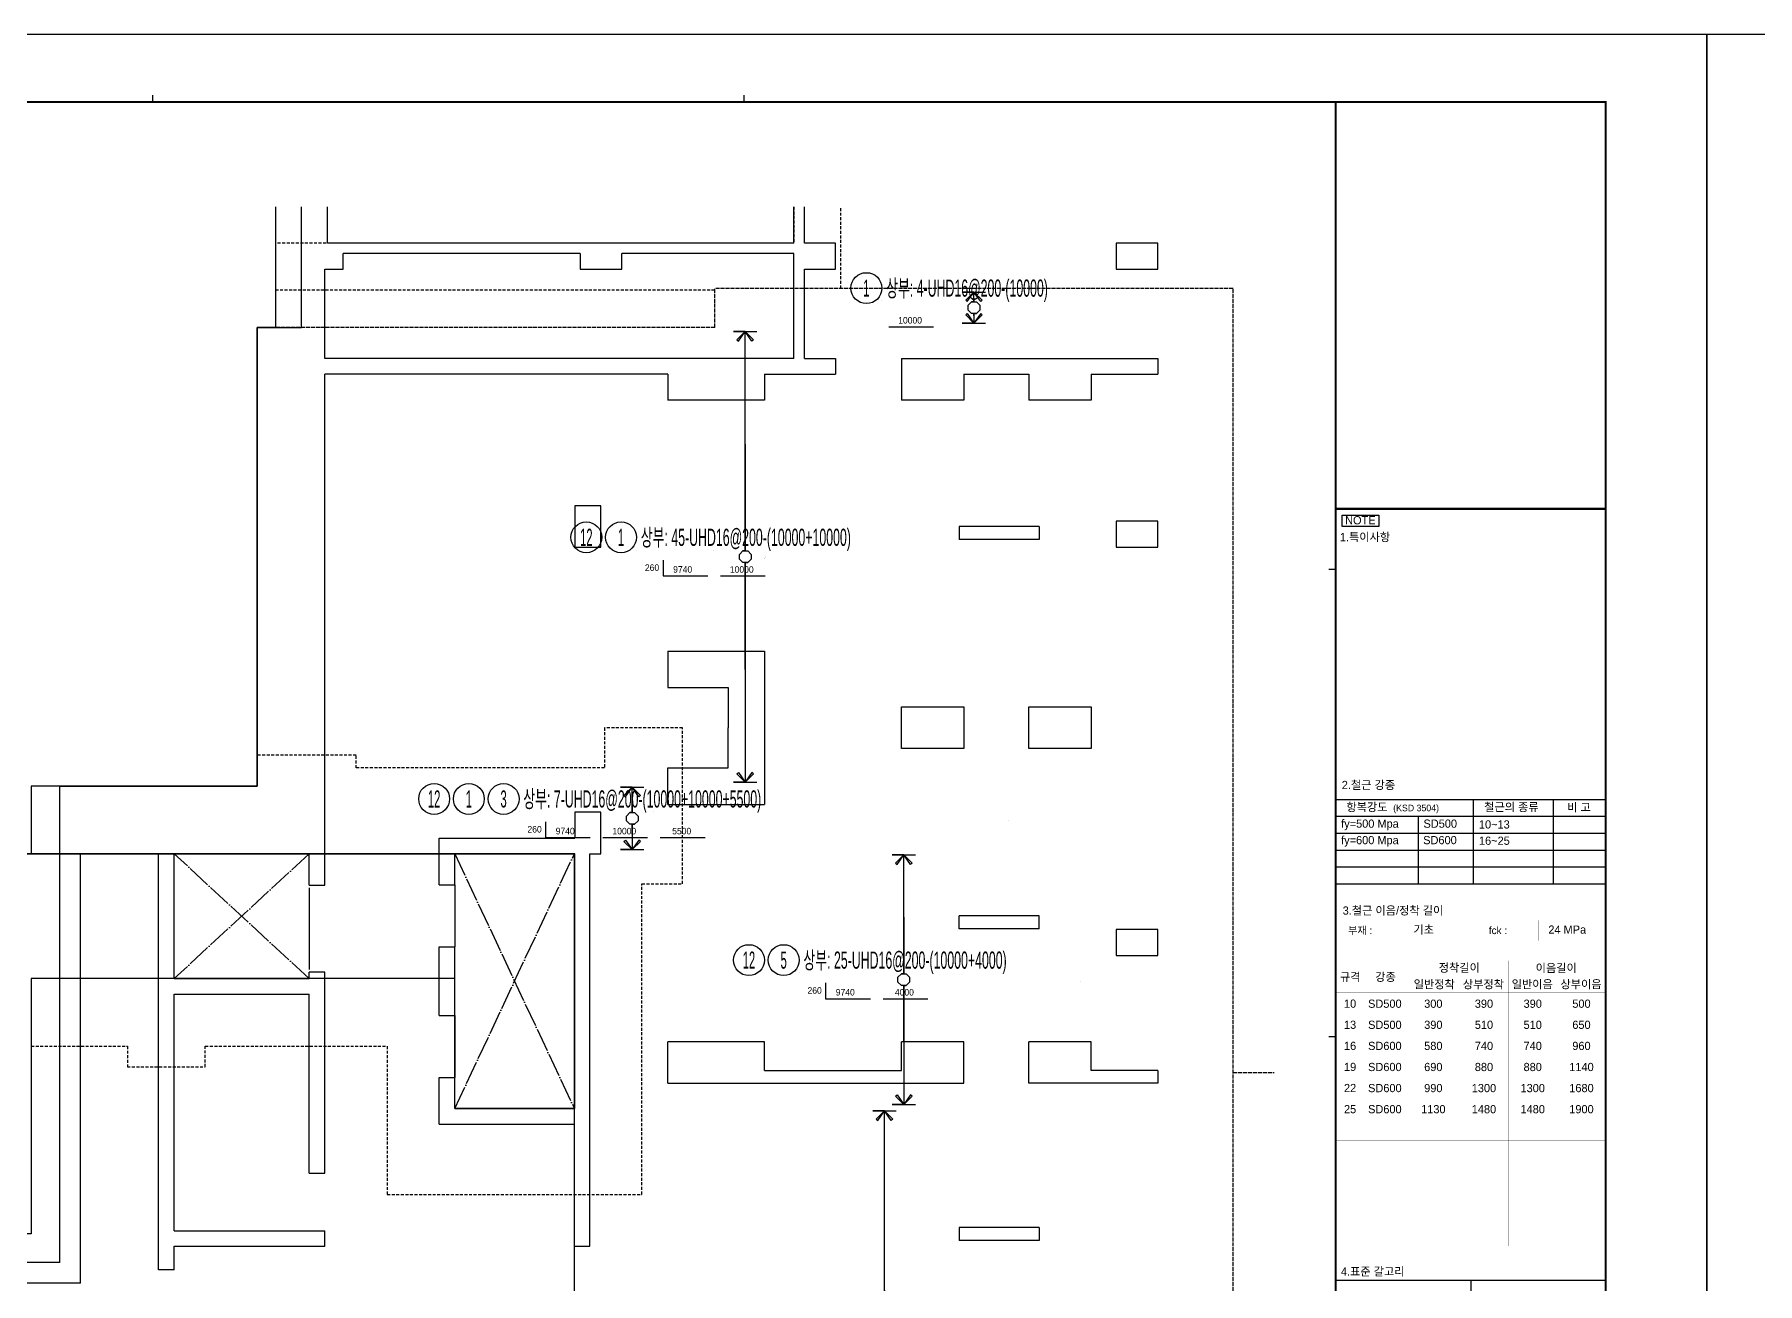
# Model space of a CAD drawing. Header units: millimetres. Extents: x 317501 to 814054, y -400799 to -14117.
# Drawn here: x 440845 to 473995, y -179291 to -155267 of the extents above; entities that cross this region are included whole.
import ezdxf
from ezdxf.enums import TextEntityAlignment as Align

# ---------------------------------------------------------------- set-up
doc = ezdxf.new("R2010")
doc.units = ezdxf.units.MM
doc.header["$LTSCALE"] = 38
for name, pattern in [('HID', [2.5, 2, -0.5]), ('XS-기초$0$DDOT', [14, 12, -1, 0, -1]), ('XS-기초$0$HID', [2.3, 1.5, -0.8])]:
    doc.linetypes.add(name, pattern=pattern)
for name, color, linetype in [('00', 7, 'Continuous'), ('DIM', 7, 'Continuous'), ('RP_TAG', 7, 'Continuous'), ('XDIM', 7, 'Continuous'), ('XREBAR', 1, 'Continuous'), ('XS-기초$0$EL7', 7, 'Continuous'), ('XS-기초$0$OPEN', 9, 'XS-기초$0$DDOT'), ('XS-기초$0$기초꺽임', 4, 'XS-기초$0$HID'), ('XS-기초$0$기초연단', 3, 'Continuous'), ('철근변경선', 1, 'HID')]:
    doc.layers.add(name, color=color, linetype=linetype)
doc.styles.add('RPWK1', font='Dotum.ttf', dxfattribs={"bigfont": 'whgtxt.shx'})
doc.styles.add('RPWK2', font='Dotum.ttf')
doc.styles.add('XRebarSheet', font='Hmkmrhd_0.ttf')

# ---------------------------------------------------------------- blocks, each defined once
blk = doc.blocks.new('dhs_sheet2e')
at = {"color": 7}
for p, q in [((38004.8, 57331.7), (38004.8, 57531.5)), ((55508.9, 57331.7), (55508.9, 57531.5)), ((73013.1, 43498.2), (72813.3, 43498.2)), ((73013.1, 36694), (81003.6, 36694)), ((77085.8, 36694), (77085.8, 34197)), ((79453.7, 36694), (79453.7, 34197)), ((73013.1, 36194.6), (81003.6, 36194.6)), ((75452.6, 36194.6), (75452.6, 34197)), ((73013.1, 35695.2), (81003.6, 35695.2)), ((73013.1, 35195.8), (81003.6, 35195.8)), ((73013.1, 34696.4), (81003.6, 34696.4)), ((73013.1, 34197), (81003.6, 34197)), ((73013.1, 29664.7), (72813.3, 29664.7))]:
    blk.add_line(p, q, dxfattribs=at)
at = {"color": 7, "ltscale": 2}
for p, q in [((73013.1, 22471.6), (81003.6, 22471.6)), ((77008.3, 22471.6), (77008.3, 17477.6))]:
    blk.add_line(p, q, dxfattribs=at)
at = {"color": 7}
for points in [[(84000, 0), (84000, 59329.4), (0, 59329.4), (0, 0)], [(73208.2, 45108.5), (74292.8, 45108.5), (74292.8, 44775), (73208.2, 44775)]]:
    blk.add_lwpolyline(points, close=True, dxfattribs=at)
at = {"color": 30, "const_width": 64.9}
blk.add_lwpolyline([(81003.6, 57331.7), (2996.4, 57331.7), (2996.4, 1997.6), (81003.6, 1997.6)], close=True, dxfattribs=at)
at = {"color": 30}
for points, const_width in [([(73013.1, 1997.6), (73013.1, 57331.7)], 64.9), ([(73013.1, 45291.6), (81003.6, 45291.6)], 64.9), ([(73013.1, 37482.7), (81003.6, 37482.7)], 1.25)]:
    blk.add_lwpolyline(points, dxfattribs=dict(at, const_width=const_width))
at = {"ltscale": 2, "const_width": 1.25}
for points in [[(73013.1, 36694), (73013.1, 34197)], [(81003.6, 36694), (81003.6, 34197)], [(73013.1, 33114.4), (73013.1, 32518)], [(81003.6, 32518), (81003.6, 33114.4)], [(73013.1, 31595.4), (73013.1, 23480)], [(81003.6, 23480), (81003.6, 31595.4)]]:
    blk.add_lwpolyline(points, dxfattribs=at)
at = {"color": 7, "const_width": 1.25}
for points in [[(73013.1, 33114.4), (81003.6, 33114.4)], [(75010.7, 32518), (75010.7, 33114.4)], [(77008.3, 33114.4), (77008.3, 32518)], [(79005.9, 32518), (79005.9, 33114.4)], [(73013.1, 32518), (81003.6, 32518)], [(73013.1, 31920), (81003.6, 31920)], [(73839.2, 31920), (73839.2, 23480)], [(75231.7, 31920), (75231.7, 23480)], [(78117.6, 31920), (78117.6, 23480)], [(75231.7, 31445.6), (81003.6, 31445.6)], [(76674.7, 31445.6), (76674.7, 23480)], [(79560.6, 31445.6), (79560.6, 23480)], [(73013.1, 30971.1), (81003.6, 30971.1)], [(73013.1, 30346.9), (81003.6, 30346.9)], [(73013.1, 29722.6), (81003.6, 29722.6)], [(73013.1, 29098.3), (81003.6, 29098.3)], [(73013.1, 28474.1), (81003.6, 28474.1)], [(73013.1, 27849.8), (81003.6, 27849.8)], [(73013.1, 27225.6), (81003.6, 27225.6)], [(73013.1, 26601.3), (81003.6, 26601.3)], [(73013.1, 25977.1), (81003.6, 25977.1)], [(73013.1, 25352.8), (81003.6, 25352.8)], [(73013.1, 24728.5), (81003.6, 24728.5)], [(73013.1, 24104.3), (81003.6, 24104.3)], [(73013.1, 23480), (81003.6, 23480)]]:
    blk.add_lwpolyline(points, dxfattribs=at)
at = {"color": 7, "ltscale": 2, "const_width": 1.25}
blk.add_lwpolyline([(77008.3, 32518), (77008.3, 33114.4)], dxfattribs=at)
at = {"color": 7, "style": 'XRebarSheet'}
for s, height, p in [('NOTE', 242.71, (73292, 44833.7)), ('1.특이사항', 242.71, (73135.9, 44335.3)), ('2.철근 강종', 242.71, (73193, 37000.1)), ('3.철근 이음/정착 길이', 242.711, (73219.2, 33284.8)), ('4.표준 갈고리', 242.71, (73168.2, 22602.8))]:
    blk.add_text(s, height=height, dxfattribs=at).set_placement(p)
at = {"color": 3, "style": 'XRebarSheet'}
for s, height, p in [('항복강도', 242.71, (73329, 36346.4)), ('(KSD 3504)', 194.17, (74714.3, 36344.3)), ('철근의 종류', 242.71, (77406.6, 36345.3)), ('비 고', 242.71, (79864.2, 36338.4)), ('부재 :', 220, (73378.9, 32707.9)), ('fck :', 220, (77546.2, 32707.9)), ('규격', 242.71, (73138.4, 31320.7)), ('강종', 242.71, (74182, 31320.7))]:
    blk.add_text(s, height=height, dxfattribs=at).set_placement(p)
blk = doc.blocks.new('szdhdte')
at = {"layer": 'DIM', "color": 5}
for p, q in [((4650, 17985), (4650, 20302)), ((5150, 19605), (5150, 20302)), ((14125, 19605), (14125, 20302)), ((14325, 19605), (14325, 20302)), ((14125, 19605), (5150, 19605)), ((14925, 19605), (14325, 19605)), ((14925, 19105), (14925, 19605)), ((20325, 19605), (20325, 19105)), ((21125, 19605), (20325, 19605)), ((21125, 19105), (21125, 19605)), ((10010, 19405), (5450, 19405)), ((5450, 19105), (5450, 19405)), ((10010, 19405), (10010, 19105)), ((14125, 19405), (10810, 19405)), ((10810, 19105), (10810, 19405)), ((14125, 17385), (14125, 19405)), ((5100, 17385), (5100, 19105)), ((5100, 19105), (5450, 19105)), ((10010, 19105), (10810, 19105)), ((14325, 17385), (14325, 19105)), ((14325, 19105), (14925, 19105)), ((20325, 19105), (21125, 19105)), ((3800, 17985), (4650, 17985)), ((3800, 9160), (3800, 17985)), ((14125, 17385), (5100, 17385)), ((14325, 17385), (14925, 17385)), ((14925, 17385), (14925, 17085)), ((16195, 17385), (16195, 16585)), ((16195, 17385), (21125, 17385)), ((21125, 17385), (21125, 17085)), ((11700, 17085), (5100, 17085)), ((5100, 8260), (5100, 17085)), ((11700, 17085), (11700, 16585)), ((13560, 17085), (13560, 16585)), ((13560, 17085), (14925, 17085)), ((17395, 17085), (18640, 17085)), ((17395, 17085), (17395, 16585)), ((18640, 17085), (18640, 16585)), ((19840, 17085), (19840, 16585)), ((19840, 17085), (21125, 17085)), ((13560, 16585), (11700, 16585)), ((17395, 16585), (16195, 16585)), ((19840, 16585), (18640, 16585)), ((10410, 14555), (9910, 14555)), ((9910, 14555), (9910, 13755)), ((10410, 13755), (10410, 14555)), ((20325, 14255), (20325, 13755)), ((21125, 14255), (20325, 14255)), ((21125, 13755), (21125, 14255)), ((18840, 14155), (17305, 14155)), ((17305, 14155), (17305, 13905)), ((18840, 14155), (18840, 13905)), ((9910, 13755), (10410, 13755)), ((18840, 13905), (17305, 13905)), ((20325, 13755), (21125, 13755)), ((11700, 11760), (11700, 11060)), ((11700, 11760), (13560, 11760)), ((13560, 11760), (13560, 8810)), ((11700, 11060), (12860, 11060)), ((12860, 11060), (12860, 10285)), ((16195, 9885), (16195, 10685)), ((16195, 10685), (17395, 10685)), ((17395, 10685), (17395, 9885)), ((18640, 9885), (18640, 10685)), ((18640, 10685), (19840, 10685)), ((19840, 10685), (19840, 9885)), ((12860, 9510), (12860, 10285)), ((17395, 9885), (16195, 9885)), ((19840, 9885), (18640, 9885)), ((11700, 8810), (11700, 9510)), ((11700, 9510), (12860, 9510)), ((0, 9160), (3800, 9160)), ((0, 0), (0, 9160)), ((10410, 8660), (9910, 8660)), ((9910, 8660), (9910, 8160)), ((10410, 7860), (10410, 8660)), ((11700, 8810), (13560, 8810)), ((5100, 7255), (5100, 8260)), ((7300, 8160), (9910, 8160)), ((7300, 7260), (7300, 8160)), ((400, 7860), (1900, 7860)), ((400, -400), (400, 7860)), ((1900, -140), (1900, 7860)), ((2200, 5460), (2200, 7860)), ((2200, 7860), (4800, 7860)), ((4800, 7255), (4800, 7860)), ((7600, 7860), (9900, 7860)), ((7600, 7260), (7600, 7860)), ((9900, 2960), (9900, 7860)), ((10200, 310), (10200, 7860)), ((10200, 7860), (10410, 7860)), ((4800, 7255), (5100, 7255)), ((7300, 7260), (7600, 7260)), ((18840, 6665), (17305, 6665)), ((17305, 6415), (17305, 6665)), ((18840, 6415), (18840, 6665)), ((18840, 6415), (17305, 6415)), ((20325, 6405), (20325, 5905)), ((21125, 6405), (20325, 6405)), ((21125, 5905), (21125, 6405)), ((7300, 4750), (7300, 6070)), ((7300, 6070), (7600, 6070)), ((7600, 4750), (7600, 6070)), ((20325, 5905), (21125, 5905)), ((2200, 5460), (4800, 5460)), ((4800, 5460), (4800, 5585)), ((5100, 5585), (4800, 5585)), ((5100, 1720), (5100, 5585)), ((5100, 5160), (5100, 5585)), ((2200, 610), (2200, 5160)), ((2200, 5160), (4800, 5160)), ((4800, 1720), (4800, 5160)), ((7300, 4750), (7600, 4750)), ((13560, 4245), (11700, 4245)), ((11700, 3445), (11700, 4245)), ((13560, 3695), (13560, 4245)), ((16195, 3695), (16195, 4245)), ((17395, 4245), (16195, 4245)), ((17395, 3445), (17395, 4245)), ((18640, 3445), (18640, 4245)), ((19840, 4245), (18640, 4245)), ((19840, 3695), (19840, 4245)), ((13560, 3695), (16195, 3695)), ((21125, 3695), (19840, 3695)), ((21125, 3695), (21125, 3445)), ((7300, 2660), (7300, 3560)), ((7300, 3560), (7600, 3560)), ((7600, 2960), (7600, 3560)), ((11700, 3445), (17395, 3445)), ((21125, 3445), (18640, 3445)), ((7300, 2660), (9900, 2660)), ((7600, 2960), (9900, 2960)), ((9900, 310), (9900, 2660)), ((4800, 1720), (5100, 1720)), ((18840, 675), (17305, 675)), ((17305, 675), (17305, 425)), ((18840, 675), (18840, 425)), ((2200, 610), (5100, 610)), ((5100, 310), (5100, 610)), ((18840, 425), (17305, 425)), ((0, 0), (-11685, 0)), ((2200, -140), (2200, 310)), ((2200, 310), (5100, 310)), ((9900, 310), (10200, 310)), ((2200, -140), (1900, -140)), ((400, -400), (-12085, -400))]:
    blk.add_line(p, q, dxfattribs=at)
at = {"layer": 'XS-기초$0$EL7'}
for p, q in [((4800, 7205), (4800, 5635)), ((7600, 7260), (7600, 6070)), ((7600, 4750), (7600, 3560))]:
    blk.add_line(p, q, dxfattribs=at)
at = {"layer": 'XS-기초$0$OPEN'}
for p, q in [((4800, 7860), (2200, 5460)), ((4800, 5460), (2200, 7860)), ((7600, 2960), (9900, 7860)), ((7600, 7860), (9900, 2960))]:
    blk.add_line(p, q, dxfattribs=at)
at = {"layer": 'XS-기초$0$기초꺽임', "color": 6}
for points in [[(14125, 20302), (14125, 19605), (4150, 19605), (4150, 18705), (12600, 18705)], [(15025, 18735), (15025, 20302)]]:
    blk.add_lwpolyline(points, dxfattribs=at)
at = {"layer": 'XS-기초$0$기초꺽임', "color": 8}
blk.add_lwpolyline([(3800, 9160), (-550, 9160), (-550, 7860), (9900, 7860), (9900, 2960), (7600, 2960), (7600, 5460), (-550, 5460), (-550, 4160), (1300, 4160), (1300, 3760), (2800, 3760), (2800, 4160), (6300, 4160), (6300, 1310), (11200, 1310), (11200, 7285), (11980, 7285), (11980, 10285), (10480, 10285), (10480, 9510), (5700, 9510), (5700, 9760), (3800, 9760)], close=True, dxfattribs=at)
at = {"layer": 'XS-기초$0$기초연단'}
for p, q in [((4150, 20302), (4150, 17985)), ((4150, 17985), (3800, 17985)), ((3800, 17985), (3800, 9160)), ((3800, 9160), (-550, 9160))]:
    blk.add_line(p, q, dxfattribs=at)
at = {"layer": 'XS-기초$0$기초연단', "color": 4, "linetype": 'HID'}
for p, q in [((22575, 18735), (12600, 18735)), ((12600, 17985), (12600, 18735)), ((22575, -12420), (22575, 18735)), ((12600, 17985), (4150, 17985))]:
    blk.add_line(p, q, dxfattribs=at)
at = {"layer": 'XS-기초$0$기초연단'}
blk.add_lwpolyline([(4150, 20302), (4150, 17985), (3800, 17985), (3800, 9160), (-550, 9160), (-550, 7860), (9900, 7860), (9900, 2960), (7600, 2960), (7600, 5460), (-550, 5460), (-550, 550), (-11135, 550), (-11135, 3760), (-14785, 3760), (-14785, 4360), (-19485, 4360), (-19485, -10965), (4725, -10965)], dxfattribs=at)
at = {"layer": 'XS-기초$0$기초연단', "color": 4, "linetype": 'HID'}
blk.add_lwpolyline([(22575, 3655), (23362, 3655)], dxfattribs=at)
at = {"layer": '철근변경선', "ltscale": 2, "const_width": 30}
blk.add_lwpolyline([(9900, -12612), (9900, 7860), (-1534, 7860)], dxfattribs=at)
blk = doc.blocks.new('*U1145', base_point=(450167.8775, -169970.7111))
at = {"layer": 'RP_TAG', "color": 0, "linetype": 'Continuous', "ltscale": 100}
for centre in [(448534.3775, -169970.7111), (449202.6275, -169970.7111), (449870.8775, -169970.7111)]:
    blk.add_circle(centre, 297, dxfattribs=at)
at = {"layer": 'RP_TAG', "color": 0, "linetype": 'Continuous', "ltscale": 100, "style": 'RPWK1', "width": 0.5}
for s, p in [('12', (448534.3775, -169970.7111)), ('1', (449202.6275, -169970.7111)), ('3', (449870.8775, -169970.7111))]:
    blk.add_text(s, height=330, dxfattribs=at).set_placement(p, align=Align.MIDDLE_CENTER)
at = {"layer": 'RP_TAG', "color": 0, "linetype": 'Continuous', "ltscale": 100, "style": 'RPWK1', "width": 0.55}
blk.add_text('상부: 7-UHD16@200-(10000+10000+5500)', height=330, dxfattribs=at).set_placement((450250.3775, -169970.7111), align=Align.MIDDLE_LEFT)
blk = doc.blocks.new('*U1147', base_point=(455556.181, -173070.7111))
at = {"layer": 'RP_TAG', "color": 0, "linetype": 'Continuous', "ltscale": 100}
for centre in [(454590.931, -173070.7111), (455259.181, -173070.7111)]:
    blk.add_circle(centre, 297, dxfattribs=at)
at = {"layer": 'RP_TAG', "color": 0, "linetype": 'Continuous', "ltscale": 100, "style": 'RPWK1', "width": 0.5}
for s, p in [('12', (454590.931, -173070.7111)), ('5', (455259.181, -173070.7111))]:
    blk.add_text(s, height=330, dxfattribs=at).set_placement(p, align=Align.MIDDLE_CENTER)
at = {"layer": 'RP_TAG', "color": 0, "linetype": 'Continuous', "ltscale": 100, "style": 'RPWK1', "width": 0.55}
blk.add_text('상부: 25-UHD16@200-(10000+4000)', height=330, dxfattribs=at).set_placement((455638.681, -173070.7111), align=Align.MIDDLE_LEFT)
blk = doc.blocks.new('*U1148', base_point=(452427.6096, -164938.2111))
at = {"layer": 'RP_TAG', "color": 0, "linetype": 'Continuous', "ltscale": 100}
for centre in [(451462.3596, -164938.2111), (452130.6096, -164938.2111)]:
    blk.add_circle(centre, 297, dxfattribs=at)
at = {"layer": 'RP_TAG', "color": 0, "linetype": 'Continuous', "ltscale": 100, "style": 'RPWK1', "width": 0.55}
blk.add_text('상부: 45-UHD16@200-(10000+10000)', height=330, dxfattribs=at).set_placement((452510.1096, -164938.2111), align=Align.MIDDLE_LEFT)
at = {"layer": 'RP_TAG', "color": 0, "linetype": 'Continuous', "ltscale": 100, "style": 'RPWK1', "width": 0.5}
for s, p in [('12', (451462.3596, -164938.2111)), ('1', (452130.6096, -164938.2111))]:
    blk.add_text(s, height=330, dxfattribs=at).set_placement(p, align=Align.MIDDLE_CENTER)
blk = doc.blocks.new('*U1159', base_point=(457148.056, -160145.7111))
at = {"layer": 'RP_TAG', "color": 0, "linetype": 'Continuous', "ltscale": 100}
blk.add_circle((456851.056, -160145.7111), 297, dxfattribs=at)
at = {"layer": 'RP_TAG', "color": 0, "linetype": 'Continuous', "ltscale": 100, "style": 'RPWK1', "width": 0.5}
blk.add_text('1', height=330, dxfattribs=at).set_placement((456851.056, -160145.7111), align=Align.MIDDLE_CENTER)
at = {"layer": 'RP_TAG', "color": 0, "linetype": 'Continuous', "ltscale": 100, "style": 'RPWK1', "width": 0.55}
blk.add_text('상부: 4-UHD16@200-(10000)', height=330, dxfattribs=at).set_placement((457230.556, -160145.7111), align=Align.MIDDLE_LEFT)

msp = doc.modelspace()

# ---------------------------------------------------------------- linework, layer by layer
at = {"layer": 'RP_TAG', "color": 250, "linetype": 'Continuous', "ltscale": 100}
for p, q in [((457148.1, -160393.2), (457148.1, -160393.2)), ((452427.6, -165185.7), (452427.6, -165185.7)), ((453910, -165185.7), (453910, -165185.7)), ((450167.9, -170218.2), (450167.9, -170218.2)), ((451650.3, -170218.2), (451650.3, -170218.2)), ((452754.2, -170218.2), (452754.2, -170218.2)), ((455556.2, -173318.2), (455556.2, -173318.2)), ((457038.6, -173318.2), (457038.6, -173318.2))]:
    msp.add_line(p, q, dxfattribs=at)
at = {"layer": 'RP_TAG', "color": 1, "linetype": 'Continuous', "ltscale": 100}
for points in [[(457280.1, -160888.2), (458139.8, -160888.2)], [(452938.2, -165376.2), (452938.2, -165680.7), (453797.8, -165680.7)], [(454042, -165680.7), (454901.8, -165680.7)], [(450678.5, -170408.7), (450678.5, -170713.2), (451538.1, -170713.2)], [(451782.3, -170713.2), (452642, -170713.2)], [(452886.2, -170713.2), (453746, -170713.2)], [(456066.8, -173508.7), (456066.8, -173813.2), (456926.4, -173813.2)], [(457170.6, -173813.2), (458030.3, -173813.2)]]:
    msp.add_lwpolyline(points, dxfattribs=at)
at = {"layer": 'XDIM', "color": 4, "linetype": 'Continuous', "ltscale": 106.31879, "elevation": -1.5}
for points in [[(458919.9, -160370.7), (458919.9, -160408.2), (458873.3, -160408.2), (458966.5, -160408.2), (459032.4, -160474.1), (459032.4, -160567.3), (458966.5, -160633.2), (458873.3, -160633.2), (458807.4, -160567.3), (458807.4, -160474.1), (458873.3, -160408.2), (458919.9, -160408.2), (458919.9, -160370.7), (458919.9, -160370.7), (458919.9, -160220.7), (459079, -160379.8), (459049, -160405), (458919.9, -160220.7), (458760.8, -160379.8), (458790.9, -160405), (458919.9, -160220.7), (458694.9, -160220.7), (459144.9, -160220.7)], [(458919.9, -160670.7), (458919.9, -160633.2), (458966.5, -160633.2), (458873.3, -160633.2), (458807.4, -160567.3), (458807.4, -160474.1), (458873.3, -160408.2), (458966.5, -160408.2), (459032.4, -160474.1), (459032.4, -160567.3), (458966.5, -160633.2), (458919.9, -160633.2), (458919.9, -160670.7), (458919.9, -160670.7), (458919.9, -160820.7), (458760.8, -160661.6), (458790.9, -160636.4), (458919.9, -160820.7), (459079, -160661.6), (459049, -160636.4), (458919.9, -160820.7), (458694.9, -160820.7), (459144.9, -160820.7)], [(454519.9, -163147), (454519.9, -165200.7), (454473.3, -165200.7), (454566.5, -165200.7), (454632.4, -165266.6), (454632.4, -165359.8), (454566.5, -165425.7), (454473.3, -165425.7), (454407.4, -165359.8), (454407.4, -165266.6), (454473.3, -165200.7), (454519.9, -165200.7), (454519.9, -163147), (454519.9, -163147), (454519.9, -160980.7), (454679, -161139.8), (454649, -161165), (454519.9, -160980.7), (454360.8, -161139.8), (454390.9, -161165), (454519.9, -160980.7), (454294.9, -160980.7), (454744.9, -160980.7)], [(454519.9, -167479.5), (454519.9, -165425.7), (454566.5, -165425.7), (454473.3, -165425.7), (454407.4, -165359.8), (454407.4, -165266.6), (454473.3, -165200.7), (454566.5, -165200.7), (454632.4, -165266.6), (454632.4, -165359.8), (454566.5, -165425.7), (454519.9, -165425.7), (454519.9, -167479.5), (454519.9, -167479.5), (454519.9, -169645.7), (454360.8, -169486.6), (454390.9, -169461.4), (454519.9, -169645.7), (454679, -169486.6), (454649, -169461.4), (454519.9, -169645.7), (454294.9, -169645.7), (454744.9, -169645.7)], [(452344.9, -170045.7), (452344.9, -170233.2), (452298.3, -170233.2), (452391.5, -170233.2), (452457.4, -170299.1), (452457.4, -170392.3), (452391.5, -170458.2), (452298.3, -170458.2), (452232.4, -170392.3), (452232.4, -170299.1), (452298.3, -170233.2), (452344.9, -170233.2), (452344.9, -170045.7), (452344.9, -170045.7), (452344.9, -169745.7), (452504, -169904.8), (452474, -169930), (452344.9, -169745.7), (452185.8, -169904.8), (452215.9, -169930), (452344.9, -169745.7), (452119.9, -169745.7), (452569.9, -169745.7)], [(452344.9, -170645.7), (452344.9, -170458.2), (452391.5, -170458.2), (452298.3, -170458.2), (452232.4, -170392.3), (452232.4, -170299.1), (452298.3, -170233.2), (452391.5, -170233.2), (452457.4, -170299.1), (452457.4, -170392.3), (452391.5, -170458.2), (452344.9, -170458.2), (452344.9, -170645.7), (452344.9, -170645.7), (452344.9, -170945.7), (452185.8, -170786.6), (452215.9, -170761.4), (452344.9, -170945.7), (452504, -170786.6), (452474, -170761.4), (452344.9, -170945.7), (452119.9, -170945.7), (452569.9, -170945.7)], [(457569.9, -172245.7), (457569.9, -173333.2), (457523.3, -173333.2), (457616.5, -173333.2), (457682.4, -173399.1), (457682.4, -173492.3), (457616.5, -173558.2), (457523.3, -173558.2), (457457.4, -173492.3), (457457.4, -173399.1), (457523.3, -173333.2), (457569.9, -173333.2), (457569.9, -172245.7), (457569.9, -172245.7), (457569.9, -171045.7), (457729, -171204.8), (457699, -171230), (457569.9, -171045.7), (457410.8, -171204.8), (457440.9, -171230), (457569.9, -171045.7), (457344.9, -171045.7), (457794.9, -171045.7)], [(457569.9, -174645.7), (457569.9, -173558.2), (457616.5, -173558.2), (457523.3, -173558.2), (457457.4, -173492.3), (457457.4, -173399.1), (457523.3, -173333.2), (457616.5, -173333.2), (457682.4, -173399.1), (457682.4, -173492.3), (457616.5, -173558.2), (457569.9, -173558.2), (457569.9, -174645.7), (457569.9, -174645.7), (457569.9, -175845.7), (457410.8, -175686.6), (457440.9, -175661.4), (457569.9, -175845.7), (457729, -175686.6), (457699, -175661.4), (457569.9, -175845.7), (457344.9, -175845.7), (457794.9, -175845.7)]]:
    msp.add_lwpolyline(points, dxfattribs=at)
at = {"layer": 'XDIM', "color": 4, "linetype": 'Continuous', "ltscale": 106.31879}
msp.add_lwpolyline([(457199.9, -179420.7), (457199.9, -182758.2), (457153.3, -182758.2), (457246.5, -182758.2), (457312.4, -182824.1), (457312.4, -182917.3), (457246.5, -182983.2), (457153.3, -182983.2), (457087.4, -182917.3), (457087.4, -182824.1), (457153.3, -182758.2), (457199.9, -182758.2), (457199.9, -179420.7), (457199.9, -179420.7), (457199.9, -175970.7), (457359, -176129.8), (457329, -176155), (457199.9, -175970.7), (457040.8, -176129.8), (457070.9, -176155), (457199.9, -175970.7), (456974.9, -175970.7), (457424.9, -175970.7)], dxfattribs=at)
at = {"layer": 'XREBAR', "color": 171, "linetype": 'Continuous', "ltscale": 106.31879, "const_width": 1}
for points in [[(453919.9, -160520.7), (453919.9, -160520.7), (463919.9, -160520.7), (463919.9, -160520.7)], [(445212.4, -165573.2), (445212.4, -165313.2), (454872.4, -165313.2), (454872.4, -165313.2)], [(453907.4, -165350.7), (453907.4, -165350.7), (454872.4, -165350.7), (454891.2, -165345.7), (454904.9, -165332), (454909.9, -165313.2), (463907.4, -165313.2), (463907.4, -165313.2)], [(440862.4, -170605.7), (440862.4, -170345.7), (450522.4, -170345.7), (450522.4, -170345.7)], [(449562.4, -170383.2), (449562.4, -170383.2), (450522.4, -170383.2), (450541.2, -170378.2), (450554.9, -170364.5), (450559.9, -170345.7), (459562.4, -170345.7), (459562.4, -170345.7)], [(458407.4, -170383.2), (458407.4, -170383.2), (459562.4, -170383.2), (459581.2, -170378.2), (459594.9, -170364.5), (459599.9, -170345.7), (463907.4, -170345.7), (463907.4, -170345.7)], [(443457.4, -181245.7), (443457.4, -181245.7), (443457.4, -180030.7), (443452.4, -180012), (443438.7, -179998.2), (443419.9, -179993.2), (443419.9, -173505.7), (443679.9, -173505.7)], [(447532.4, -180865.7), (447532.4, -180865.7), (447532.4, -179850.7), (447527.4, -179832), (447513.7, -179818.2), (447494.9, -179813.2), (447494.9, -173505.7), (447754.9, -173505.7)], [(451312.4, -173705.7), (451312.4, -173445.7), (460972.4, -173445.7), (460972.4, -173445.7)], [(459907.4, -173483.2), (459907.4, -173483.2), (460972.4, -173483.2), (460991.2, -173478.2), (461004.9, -173464.5), (461009.9, -173445.7), (463907.4, -173445.7), (463907.4, -173445.7)], [(450089.9, -180965.7), (450089.9, -180965.7), (450089.9, -179850.7), (450084.9, -179832), (450071.2, -179818.2), (450052.4, -179813.2), (450052.4, -176005.7), (450312.4, -176005.7)]]:
    msp.add_lwpolyline(points, dxfattribs=at)

# ---------------------------------------------------------------- block references
at = {"color": 255, "xscale": 0.6499999991059565, "yscale": 0.6499999991059565, "zscale": 0.6499999991059565}
for p in [(418420.9, -193831.4), (473020.9, -193831.4)]:
    msp.add_blockref('dhs_sheet2e', p, dxfattribs=at)
at = {"layer": '00'}
msp.add_blockref('szdhdte', (441332.4, -178885.7), dxfattribs=at)
at = {"layer": 'RP_TAG', "color": 171, "linetype": 'Continuous', "ltscale": 4.80703e-312}
for name, p in [('*U1159', (457148.1, -160145.7)), ('*U1148', (452427.6, -164938.2)), ('*U1145', (450167.9, -169970.7)), ('*U1147', (455556.2, -173070.7))]:
    msp.add_blockref(name, p, dxfattribs=at)

# ---------------------------------------------------------------- texts
at = {"color": 3, "style": 'XRebarSheet'}
for s, p in [('fy=500 Mpa', (465984.3, -170524.5)), ('SD500', (467567.9, -170524.7)), ('10~13', (468634.8, -170539.6)), ('fy=600 Mpa', (465983.6, -170841.9)), ('SD600', (467562.8, -170841.9)), ('16~25', (468635.4, -170853)), ('기초', (467373.2, -172562.9)), ('24 MPa', (469970.1, -172562.9))]:
    msp.add_text(s, height=157.76, dxfattribs=at).set_placement(p)
for s, p in [('정착길이', (468257.1, -173218.1)), ('이음길이', (470122, -173224)), ('일반정착', (467774.9, -173535.6)), ('상부정착', (468721.7, -173535.6)), ('일반이음', (469660.3, -173535.6)), ('상부이음', (470599, -173535.6)), ('10', (466156.2, -173908)), ('SD500', (466824.8, -173909)), ('300', (467757.7, -173909)), ('390', (468731.6, -173909)), ('390', (469669.5, -173909)), ('500', (470607.4, -173909)), ('13', (466156.2, -174313.8)), ('SD500', (466824.8, -174314.8)), ('390', (467757.7, -174314.8)), ('510', (468731.6, -174314.8)), ('510', (469669.5, -174314.8)), ('650', (470607.4, -174314.8)), ('16', (466156.2, -174719.5)), ('SD600', (466824.8, -174720.5)), ('580', (467757.7, -174720.5)), ('740', (468731.6, -174720.5)), ('740', (469669.5, -174720.5)), ('960', (470607.4, -174720.5)), ('19', (466156.2, -175125.3)), ('SD600', (466824.8, -175126.3)), ('690', (467757.7, -175126.3)), ('880', (468731.6, -175126.3)), ('880', (469669.5, -175126.3)), ('1140', (470607.4, -175126.3)), ('22', (466156.2, -175531.1)), ('SD600', (466824.8, -175532.1)), ('990', (467757.7, -175532.1)), ('1300', (468731.6, -175532.1)), ('1300', (469669.5, -175532.1)), ('1680', (470607.4, -175532.1)), ('25', (466156.2, -175936.8)), ('SD600', (466824.8, -175937.8)), ('1130', (467757.7, -175937.8)), ('1480', (468731.6, -175937.8)), ('1480', (469669.5, -175937.8)), ('1900', (470607.4, -175937.8))]:
    msp.add_text(s, height=157.76, dxfattribs=at).set_placement(p, align=Align.MIDDLE_CENTER)
at = {"layer": 'RP_TAG', "color": 2, "linetype": 'Continuous', "ltscale": 100, "style": 'RPWK2'}
for s, p in [('10000', (457691.1, -160865.1)), ('9740', (453315.7, -165656.6)), ('10000', (454453, -165657.6)), ('9740', (451055.9, -170689.1)), ('10000', (452193.3, -170690.1)), ('5500', (453297.2, -170690.1)), ('9740', (456444.2, -173789.1)), ('4000', (457581.6, -173790.1))]:
    msp.add_text(s, height=125.77, dxfattribs=at).set_placement(p, align=Align.BOTTOM_CENTER)
for p in [(452863.8, -165622.5), (450604, -170655), (455992.3, -173755)]:
    msp.add_text('260', height=125.77, dxfattribs=at).set_placement(p, align=Align.BOTTOM_RIGHT)

doc.saveas('drawing.dxf')
